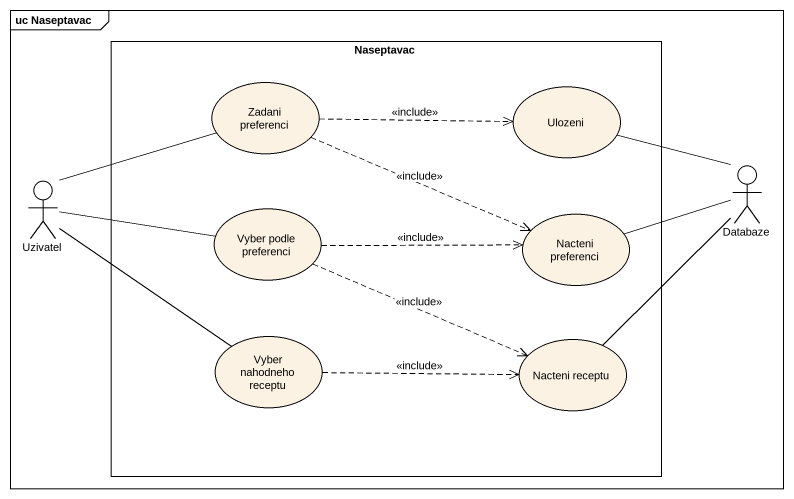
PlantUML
@startuml
mainframe uc Naseptavac
rectangle Naseptavac {
  usecase "Zadani preferenci" as Zadani_preferenci
  usecase Ulozeni
  usecase "Vyber podle preferenci" as Vyber_podle_preferenci
  usecase "Nacteni preferenci" as Nacteni_preferenci
  usecase "Vyber nahodneho receptu" as Vyber_nahodneho_receptu
  usecase "Nacteni receptu" as Nacteni_receptu
}
actor Uzivatel
actor Databaze
Zadani_preferenci .right.> Ulozeni : <<include>>
Zadani_preferenci .right.> Nacteni_preferenci : <<include>>
Uzivatel -right- Zadani_preferenci
Uzivatel -right- Vyber_podle_preferenci
Uzivatel -right- Vyber_nahodneho_receptu
Vyber_podle_preferenci .right.> Nacteni_preferenci : <<include>>
Vyber_podle_preferenci .right.> Nacteni_receptu : <<include>>
Databaze -up- Ulozeni
Databaze -left- Nacteni_preferenci
Databaze -- Nacteni_receptu
Vyber_nahodneho_receptu .right.> Nacteni_receptu : <<include>>
@enduml
